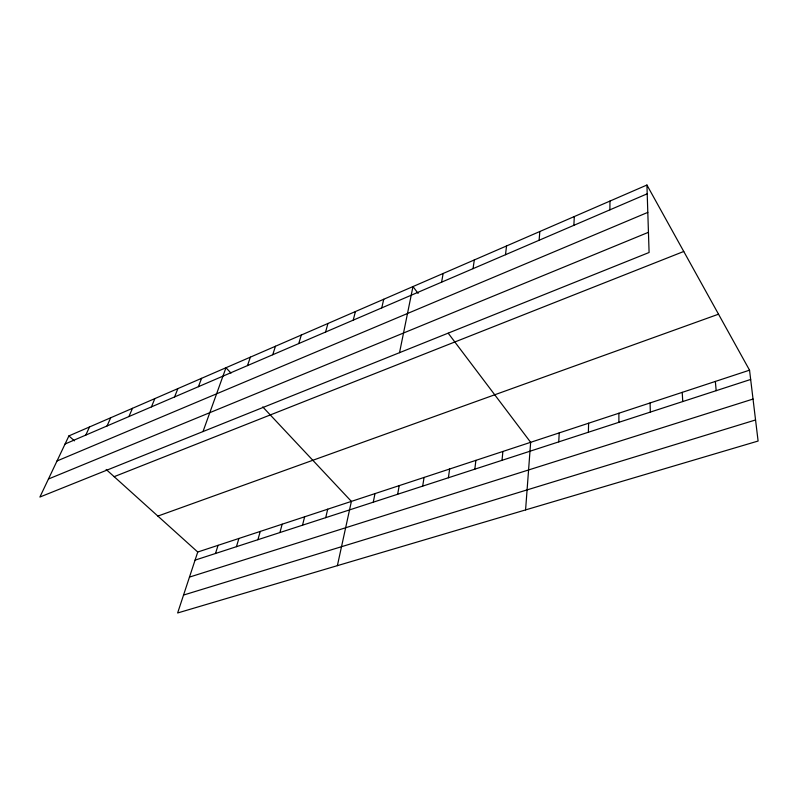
<?xml version="1.0" encoding="UTF-8"?>
<svg xmlns="http://www.w3.org/2000/svg" width="798" height="798" viewBox="0 0 798 798"><rect width="100%" height="100%" fill="white"/><g stroke="black" fill="none" stroke-linecap="round" stroke-linejoin="round"><path stroke-width="1.2" d="M609.891 209.844L609.971 201.066M588.385 432.227L588.615 423.209M573.882 225.315L574.291 216.557M558.76 441.863L559.218 432.895M525.583 509.902L530.65 442.311L448.237 333.245M539.109 240.268L539.827 231.51M502.022 460.316L502.89 451.459M505.513 254.702L506.521 245.974M474.83 469.154L475.887 460.356M448.396 477.753L449.633 469.015M473.034 268.667L474.311 259.949M422.681 486.122L424.077 477.433M441.613 282.163L443.139 273.475M397.643 494.261L399.209 485.633M373.274 502.181L374.98 493.613M399.529 352.676L412.965 286.572L418.122 293.395M337.384 565.652L351.389 501.393L262.751 406.92M381.753 307.888L383.738 299.26M325.714 517.653L327.709 509.194M302.522 525.194L304.637 516.795M353.225 320.148L355.419 311.549M279.918 532.545L282.163 524.206M325.574 332.038L327.948 323.469M257.894 539.697L260.258 531.428M298.751 343.559L301.315 335.03M236.427 546.68L238.901 538.47M215.49 553.493L218.063 545.333M272.736 354.741L275.46 346.252M749.541 370.172L197.744 552.026L177.635 612.974L758.1 441.035L749.541 370.172L646.929 185.026L68.917 435.898L39.9 497.034L649.093 252.487L646.929 185.026M247.48 365.604L250.363 357.145M203.001 431.568L225.984 367.728L230.991 373.065M198.413 386.691L201.585 378.322M174.582 396.925L177.884 388.606M151.43 406.88L154.852 398.601M128.927 416.546L132.468 408.317M107.052 425.952L110.703 417.763M85.775 435.1L89.526 426.95M65.067 443.997L647.208 193.804M57.007 460.975L647.806 212.378M48.459 479.009L648.445 232.308M114.154 476.675L683.756 251.47M157.864 516.087L718.519 314.193M195.071 560.136L750.669 379.459M189.465 577.104L753.033 399.05M183.54 595.059L755.556 419.967M68.917 435.898L74.433 440.865M106.144 469.453L197.744 552.026M715.357 381.434L716.175 390.681M682.22 392.357L682.749 401.544M650.071 402.95L650.34 412.087M618.889 413.234L618.899 422.312"/></g></svg>
